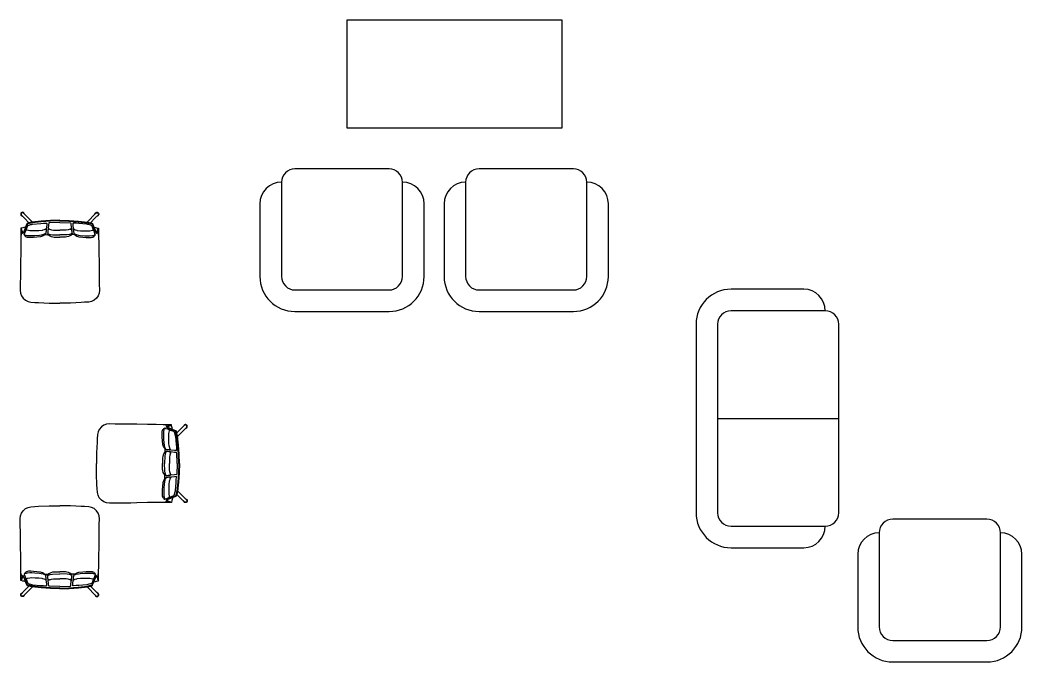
# Model space of a CAD drawing. Header units: inches. Extents: x 2744 to 7136, y -4349 to -2068.
# Drawn here: x 5434.2 to 5657.4, y -3404 to -3261 of the extents above; entities that cross this region are included whole.
import ezdxf

# ---------------------------------------------------------------- set-up
doc = ezdxf.new("R2010")
doc.units = ezdxf.units.IN
doc.header["$MEASUREMENT"] = 0
doc.layers.add('line_cad-block.com', color=250, linetype='Continuous')

# ---------------------------------------------------------------- blocks, each defined once
blk = doc.blocks.new('LEADCHAIR Executive 2014')
at = {"layer": 'line_cad-block.com', "color": 252, "true_color": 0x939598}
for points in [[(-239.1, 253.9), (-240.7, 256.2), (-243.5, 261.1), (-245.6, 264.4), (-248.8, 266.8), (-252.6, 268), (-256.7, 268.1), (-260.5, 266.8), (-263.7, 264.5), (-266.1, 261.3), (-267.3, 257.4), (-267.1, 253), (-266, 249.6), (-263.7, 246.3), (-259.6, 243.9), (-254, 240.4)], [(-186.5, 201.1), (-247.6, 262.2), (-251.2, 264.6), (-253.3, 265.3), (-256.4, 265.2), (-258.6, 264.5), (-261.7, 262.4), (-263.7, 259.8), (-264.8, 257), (-264.4, 254.4), (-263.9, 251.3), (-262.1, 248.8), (-240.6, 227), (-210.7, 196.4)], [(0, 214.2), (-63.6, 212.7), (-127.1, 208.1), (-190.4, 200.6), (-201.5, 198.6), (-211.2, 196.2), (-218.8, 193.6), (-223.1, 191.2), (-226.8, 183.8), (-246.5, 135.2), (-248.6, 131.4), (-251.1, 130.4), (-252.7, 131.3), (-254.8, 136.2), (-259.1, 146.6), (-261.5, 152.5), (-264.8, 159.1)], [(0.2, 209.5), (-63.2, 207.5), (-126.5, 203), (-189.5, 196), (-196.2, 194.9), (-204.4, 193), (-210.2, 191.7), (-215.6, 190.3), (-220.4, 187.9), (-223, 184.5), (-226.5, 175.5), (-244.9, 132.9), (-250.6, 123.7), (-253, 124.7), (-263.2, 145.7)], [(-0.2, 209.5), (63.2, 207.5), (126.5, 203), (189.5, 196), (196.2, 194.9), (204.4, 193), (210.2, 191.7), (215.6, 190.3), (220.4, 187.9), (223, 184.5), (226.5, 175.5), (244.9, 132.9), (250.6, 123.7), (253, 124.7), (263.2, 145.7)], [(0, 214.2), (63.6, 212.7), (127.1, 208.1), (190.4, 200.6), (201.5, 198.6), (211.2, 196.2), (218.8, 193.6), (223.1, 191.2), (226.8, 183.8), (246.5, 135.2), (248.6, 131.4), (251.1, 130.4), (252.7, 131.3), (254.8, 136.2), (259.1, 146.6), (261.5, 152.5), (264.8, 159.1)], [(186.5, 201.1), (247.6, 262.2), (251.2, 264.6), (253.3, 265.3), (256.4, 265.2), (258.6, 264.5), (261.7, 262.4), (263.7, 259.8), (264.8, 257), (264.4, 254.4), (263.9, 251.3), (262.1, 248.8), (240.6, 227), (210.7, 196.4)], [(239.1, 253.9), (240.7, 256.2), (243.5, 261.1), (245.6, 264.4), (248.8, 266.8), (252.6, 268), (256.7, 268.1), (260.5, 266.8), (263.7, 264.5), (266.1, 261.3), (267.3, 257.4), (267.1, 253), (266, 249.6), (263.7, 246.3), (259.6, 243.9), (254, 240.4)], [(-264.8, 159.1), (-265.4, 159.2), (-265.6, 158.7), (-265.8, 149.5), (-266.1, 142.4), (-266.1, 138.9), (-265.5, 103.7)], [(-263.2, 145.7), (-263.9, 145.7), (-263.9, 145.7), (-264.8, 145), (-265.3, 143.5), (-266.1, 130.6)], [(-233.5, 166.4), (-245.4, 163.8), (-252.1, 162.5), (-265.3, 159.2)], [(-98.2, 152), (-95.7, 152), (-93.1, 152), (-91.9, 151.6), (-92.6, 146.7), (-93.1, 143.2), (-93.8, 137.8), (-94.3, 134.2), (-95.1, 129), (-95.8, 123.9), (-95.9, 123.1), (-101.7, 119.8), (-107.4, 117.8), (-111.2, 115.5), (-128.4, 111.7), (-139.6, 110.1), (-170.4, 107.7), (-191.7, 106.6), (-204, 106.6), (-223.7, 108.1), (-229.5, 109.3), (-241.4, 112.7), (-243.9, 113.6), (-240.7, 120.7), (-236.9, 131.9), (-232.9, 142.2), (-231.6, 145.7), (-228.5, 151.1)], [(-91.9, 194.6), (-89.7, 193.7), (-88.8, 192.3), (-89.5, 180.1), (-92.1, 154.9), (-99.5, 151.5), (-106.1, 148.5), (-116.1, 145.5), (-120.2, 144.6), (-142.3, 142.3), (-168, 141), (-190.1, 140.8), (-205.5, 141.9), (-224.1, 145.3), (-229.7, 146.2), (-229.9, 146.5), (-227.8, 153.1), (-221, 172.7), (-219.4, 175.5), (-217, 177.6), (-209.7, 180.7), (-199.2, 183.9), (-193, 185.1), (-185.7, 186.6), (-130.2, 191.7), (-111.3, 193.1), (-91.9, 194.6)], [(-71.4, 152.5), (-75.9, 152.7), (-78.7, 152.4), (-79.9, 152), (-80.5, 148.6), (-81.1, 143.8), (-82.2, 136.2), (-82.8, 130.2), (-83.8, 123.8), (-66.6, 117.1), (-50.4, 114.7), (0, 113.2)], [(0, 198.1), (-73.5, 196.6), (-74.4, 195.1), (-75.4, 193.4), (-76.1, 181.4), (-79.4, 156.4), (-78.4, 154.8), (-76.1, 154), (-70.7, 152.3), (-56.7, 148.1), (-43.6, 146.5), (-25.3, 145.8), (0.1, 145.8)], [(0, 198.1), (73.5, 196.6), (74.4, 195.1), (75.4, 193.4), (76.1, 181.4), (79.4, 156.4), (78.4, 154.8), (76.1, 154), (70.7, 152.3), (56.7, 148.1), (43.6, 146.5), (25.3, 145.8), (-0.1, 145.8)], [(71.4, 152.5), (75.9, 152.7), (78.7, 152.4), (79.9, 152), (80.5, 148.6), (81.1, 143.8), (82.2, 136.2), (82.8, 130.2), (83.8, 123.8), (66.6, 117.1), (50.4, 114.7), (0, 113.2)], [(91.9, 194.6), (89.7, 193.7), (88.8, 192.3), (89.5, 180.1), (92.1, 154.9), (99.5, 151.5), (106.1, 148.5), (116.1, 145.5), (120.2, 144.6), (142.3, 142.3), (168, 141), (190.1, 140.8), (205.5, 141.9), (224.1, 145.3), (229.7, 146.2), (229.9, 146.5), (227.8, 153.1), (221, 172.7), (219.4, 175.5), (217, 177.6), (209.7, 180.7), (199.2, 183.9), (193, 185.1), (185.7, 186.6), (130.2, 191.7), (111.3, 193.1), (91.9, 194.6)], [(98.2, 152), (95.7, 152), (93.1, 152), (91.9, 151.6), (92.6, 146.7), (93.1, 143.2), (93.8, 137.8), (94.3, 134.2), (95.1, 129), (95.8, 123.9), (95.9, 123.1), (101.7, 119.8), (107.4, 117.8), (111.2, 115.5), (128.4, 111.7), (139.6, 110.1), (170.4, 107.7), (191.7, 106.6), (204, 106.6), (223.7, 108.1), (229.5, 109.3), (241.4, 112.7), (243.9, 113.6), (240.7, 120.7), (236.9, 131.9), (232.9, 142.2), (231.6, 145.7), (228.5, 151.1)], [(233.5, 166.4), (245.4, 163.8), (252.1, 162.5), (265.3, 159.2)], [(263.2, 145.7), (263.9, 145.7), (263.9, 145.7), (264.8, 145), (265.3, 143.5), (266.1, 130.6)], [(264.8, 159.1), (265.4, 159.2), (265.6, 158.7), (265.8, 149.5), (266.1, 142.4), (266.1, 138.9), (265.5, 103.7)], [(-255.6, 130), (-260.2, 127.9), (-262, 121.4), (-263.4, 115.9), (-265.5, 102.2), (-266.6, 54.8), (-267.4, -4.7), (-269.1, -78), (-270, -119), (-270, -168.2), (-270.4, -224.5), (-271.8, -264.7), (-269.6, -284.7), (-262.6, -303.3), (-251.2, -319.6), (-234.1, -334.1), (-217.3, -342.1), (-198.7, -346.1), (-170, -348.1), (-146.1, -349.7), (-72.8, -352.8), (0, -354.2)], [(-95.9, 123.1), (-99.3, 118.8), (-107.3, 111.6), (-117.3, 105.1), (-130.9, 100.8), (-156.8, 98.4), (-179.9, 96.6), (-198.2, 95.3), (-214.2, 95.3), (-221.1, 96.7), (-227.1, 98.7), (-232.7, 101.3), (-236.5, 104.7), (-240.1, 108.3), (-242.4, 111.8), (-243, 113.1)], [(-102.3, 114.7), (-88.6, 115.2)], [(-88.6, 115.2), (-86.2, 115.2), (-81.4, 114.1), (-73.1, 111)], [(-83.8, 123.8), (-72.8, 110.3), (-68.2, 107.1), (-59.9, 102.6), (-48.2, 99.8), (-39.4, 98.7), (-33.8, 98.4), (0, 98.5)], [(255.6, 130), (260.2, 127.9), (262, 121.4), (263.4, 115.9), (265.5, 102.2), (266.6, 54.8), (267.4, -4.7), (269.1, -78), (270, -119), (270, -168.2), (270.4, -224.5), (271.8, -264.7), (269.6, -284.7), (262.6, -303.3), (251.2, -319.6), (234.1, -334.1), (217.3, -342.1), (198.7, -346.1), (170, -348.1), (146.1, -349.7), (72.8, -352.8), (0, -354.2)], [(83.8, 123.8), (72.8, 110.3), (68.2, 107.1), (59.9, 102.6), (48.2, 99.8), (39.4, 98.7), (33.8, 98.4), (0, 98.5)], [(88.6, 115.2), (86.2, 115.2), (81.4, 114.1), (73.1, 111)], [(102.3, 114.7), (88.6, 115.2)], [(95.9, 123.1), (99.3, 118.8), (107.3, 111.6), (117.3, 105.1), (130.9, 100.8), (156.8, 98.4), (179.9, 96.6), (198.2, 95.3), (214.2, 95.3), (221.1, 96.7), (227.1, 98.7), (232.7, 101.3), (236.5, 104.7), (240.1, 108.3), (242.4, 111.8), (243, 113.1)]]:
    blk.add_lwpolyline(points, dxfattribs=at)

msp = doc.modelspace()

# ---------------------------------------------------------------- linework, layer by layer
for p, q in [((5487.65, -3301.93), (5487.65, -3318.13)), ((5524.25, -3318.13), (5524.25, -3301.93)), ((5528.7, -3301.93), (5528.7, -3318.13)), ((5565.3, -3318.13), (5565.3, -3301.93)), ((5608.83, -3320.97), (5592.63, -3320.97)), ((5495.45, -3325.93), (5516.45, -3325.93)), ((5536.5, -3325.93), (5557.5, -3325.93)), ((5584.83, -3328.77), (5584.83, -3370.77)), ((5589.63, -3349.77), (5616.63, -3349.77)), ((5592.63, -3378.57), (5608.83, -3378.57)), ((5620.85, -3380.02), (5620.85, -3396.22)), ((5657.45, -3396.22), (5657.45, -3380.02)), ((5628.65, -3404.02), (5649.65, -3404.02))]:
    msp.add_line(p, q)
msp.add_lwpolyline([(5507.03, -3284.99), (5555.03, -3284.99), (5555.03, -3260.99), (5507.03, -3260.99)], close=True)
for points in [[(5516.45, -3294.13), (5495.45, -3294.13, 0.414214), (5492.45, -3297.13), (5492.45, -3318.13, 0.414214), (5495.45, -3321.13), (5516.45, -3321.13, 0.414214), (5519.45, -3318.13), (5519.45, -3297.13, 0.414214)], [(5557.5, -3294.13), (5536.5, -3294.13, 0.414214), (5533.5, -3297.13), (5533.5, -3318.13, 0.414214), (5536.5, -3321.13), (5557.5, -3321.13, 0.414214), (5560.5, -3318.13), (5560.5, -3297.13, 0.414214)], [(5616.63, -3370.77), (5616.63, -3328.77, 0.414214), (5613.63, -3325.77), (5592.63, -3325.77, 0.414214), (5589.63, -3328.77), (5589.63, -3370.77, 0.414214), (5592.63, -3373.77), (5613.63, -3373.77, 0.414214)], [(5649.65, -3372.22), (5628.65, -3372.22, 0.414214), (5625.65, -3375.22), (5625.65, -3396.22, 0.414214), (5628.65, -3399.22), (5649.65, -3399.22, 0.414214), (5652.65, -3396.22), (5652.65, -3375.22, 0.414214)]]:
    msp.add_lwpolyline(points, format="xyb", close=True)
for centre, radius, start, end in [((5492.45, -3301.93), 4.8, 90, 180), ((5519.45, -3301.93), 4.8, 0, 90), ((5533.5, -3301.93), 4.8, 90, 180), ((5560.5, -3301.93), 4.8, 0, 90), ((5495.45, -3318.13), 7.8, 180, 270), ((5516.45, -3318.13), 7.8, 270, 0), ((5536.5, -3318.13), 7.8, 180, 270), ((5557.5, -3318.13), 7.8, 270, 0), ((5592.63, -3328.77), 7.8, 90, 180), ((5608.83, -3325.77), 4.8, 0, 90), ((5592.63, -3370.77), 7.8, 180, 270), ((5608.83, -3373.77), 4.8, 270, 0), ((5625.65, -3380.02), 4.8, 90, 180), ((5652.65, -3380.02), 4.8, 0, 90), ((5628.65, -3396.22), 7.8, 180, 270), ((5649.65, -3396.22), 7.8, 270, 0)]:
    msp.add_arc(centre, radius, start, end)

# ---------------------------------------------------------------- block references
at = {"color": 18, "lineweight": 9, "true_color": 0x000000, "yscale": 0.03255662233685245, "zscale": 0.03255662233685245}
for p, xscale, rotation in [((5443.07, -3312.56), 0.03255662233685245, 0.03546956771370983), ((5462.75, -3359.82), -0.03255662233685245, 269.9645304322863), ((5443.07, -3380.73), -0.03255662233685245, 179.9645304322863)]:
    msp.add_blockref('LEADCHAIR Executive 2014', p, dxfattribs=dict(at, xscale=xscale, rotation=rotation))

doc.saveas('drawing.dxf')
